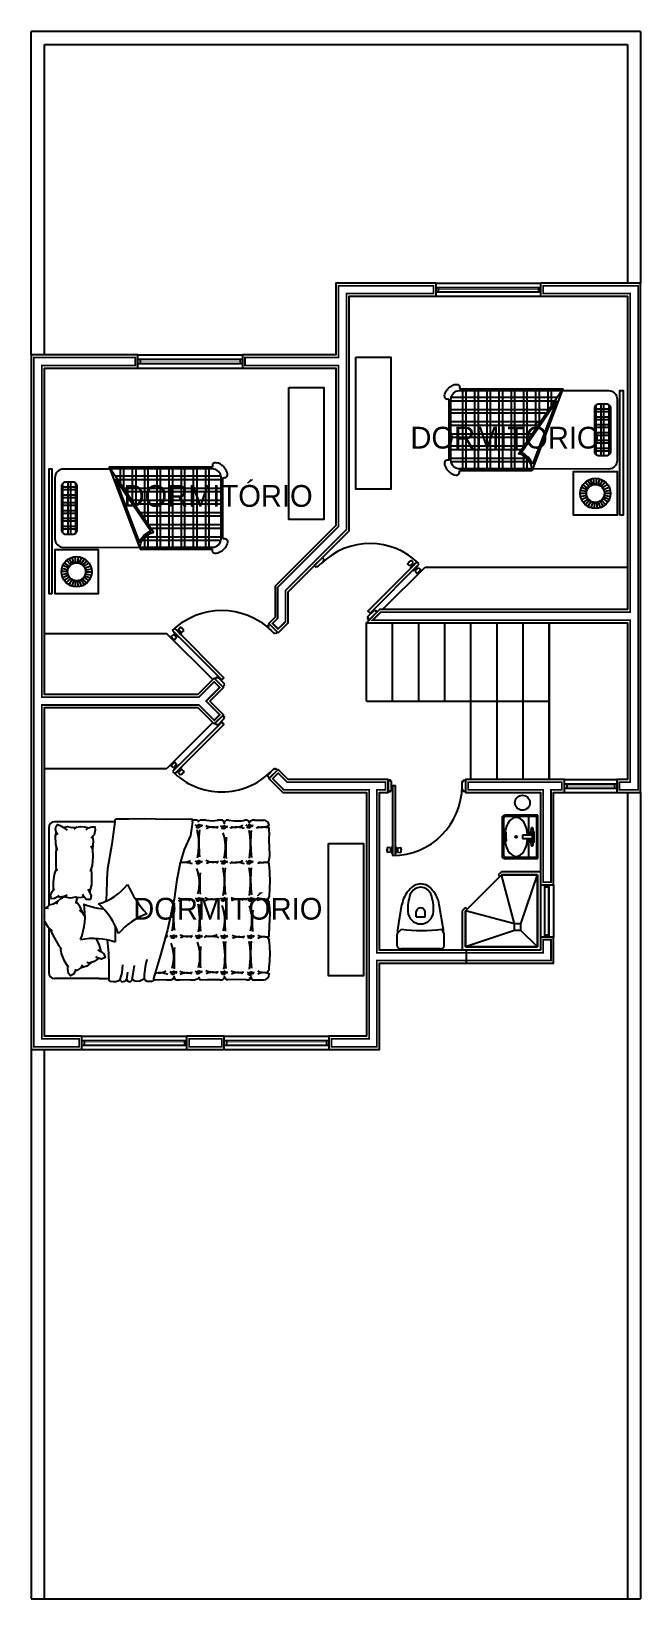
# Model space of a CAD drawing. Header units: millimetres. Extents: x 156.6 to 189.1, y 206.7 to 239.3.
# Drawn here: x 180.76 to 187.76, y 221.34 to 239.34 of the extents above; entities that cross this region are included whole.
import ezdxf

# ---------------------------------------------------------------- set-up
doc = ezdxf.new("R2010")
doc.units = ezdxf.units.MM
doc.header["$LTSCALE"] = 0.02
for name, color, linetype in [('CALIDAD', 15, 'Continuous'), ('MUEBLES', 43, 'Continuous'), ('MUROS', 22, 'Continuous'), ('PUERTAS', 15, 'Continuous'), ('VENTANAS', 153, 'Continuous'), ('VIDRIO', 150, 'Continuous')]:
    doc.layers.add(name, color=color, linetype=linetype)

# ---------------------------------------------------------------- blocks, each defined once
blk = doc.blocks.new('puerta')
for p, q in [((-0.147, 0.724), (-0.146, 0.748)), ((-0.144, 0.724), (-0.147, 0.724)), ((-0.144, 0.748), (-0.146, 0.748)), ((-0.145, 0.706), (-0.144, 0.765)), ((-0.105, 0.759), (-0.144, 0.765)), ((-0.106, 0.711), (-0.105, 0.759)), ((-0.094, 0.726), (-0.106, 0.726)), ((-0.094, 0.744), (-0.105, 0.744)), ((-0.094, 0.746), (-0.094, 0.725)), ((-0.089, 0.746), (-0.094, 0.746)), ((-0.094, 0.725), (-0.089, 0.725)), ((-0.042, 0.746), (-0.037, 0.746)), ((-0.037, 0.725), (-0.042, 0.725)), ((-0.037, 0.746), (-0.037, 0.725)), ((-0.037, 0.744), (-0.026, 0.744)), ((-0.037, 0.726), (-0.025, 0.726)), ((-0.026, 0.759), (0.013, 0.765)), ((-0.025, 0.711), (-0.026, 0.759)), ((0.013, 0.706), (0.013, 0.765)), ((0.013, 0.748), (0.015, 0.748)), ((0.013, 0.724), (0.015, 0.724)), ((0.015, 0.724), (0.015, 0.748)), ((-0.106, 0.711), (-0.145, 0.706)), ((-0.025, 0.711), (0.013, 0.706))]:
    blk.add_line(p, q)
for points in [[(-0.083, 0.698), (-0.089, 0.698), (-0.089, 0.773), (-0.083, 0.773)], [(-0.048, 0.698), (-0.042, 0.698), (-0.042, 0.773), (-0.048, 0.773)]]:
    blk.add_lwpolyline(points, close=True)
for points in [[(-0.083, 0.799), (-0.083, 0), (-0.048, 0), (-0.048, 0.8)], [(-0.863, -0.05), (-0.863, -0.065), (-0.888, -0.065), (-0.888, 0.065), (-0.863, 0.065), (-0.863, 0.05)], [(-0.863, 0.05), (-0.85, 0.05), (-0.85, -0.05), (-0.863, -0.05)], [(-0.025, 0.05), (-0.038, 0.05), (-0.038, -0.05), (-0.025, -0.05)], [(-0.025, -0.05), (-0.025, -0.065), (0, -0.065), (0, 0.065), (-0.025, 0.065), (-0.025, 0.05)]]:
    blk.add_lwpolyline(points)
for centre, radius, start, end in [((-0.048, 0), 0.8, 90, 180), ((-0.094, 0.75), 0.00466, 270, 0), ((-0.094, 0.72), 0.00466, 0, 90), ((-0.037, 0.75), 0.00466, 180, 270), ((-0.037, 0.72), 0.00466, 90, 180)]:
    blk.add_arc(centre, radius, start, end)

msp = doc.modelspace()

# ---------------------------------------------------------------- linework, layer by layer
for p, q in [((184.605, 231.647), (184.605, 232.547)), ((184.905, 231.647), (184.905, 232.547)), ((185.205, 231.647), (185.205, 232.547)), ((185.505, 231.647), (185.505, 232.547)), ((185.805, 230.747), (185.805, 232.547)), ((186.105, 230.747), (186.105, 232.547)), ((186.405, 230.747), (186.405, 232.547)), ((186.705, 232.547), (186.705, 230.747)), ((186.705, 230.747), (186.705, 232.547)), ((184.605, 231.647), (186.705, 231.647)), ((185.755, 228.637), (185.755, 228.787))]:
    msp.add_line(p, q)
at = {"layer": 'CALIDAD', "const_width": 0.02}
for points in [[(185.375, 236.417), (184.285, 236.417), (184.285, 235.592), (183.21, 235.592), (183.21, 235.502), (184.285, 235.502), (184.285, 233.653), (183.585, 232.953), (183.585, 232.597), (183.527, 232.538), (183.59, 232.475), (183.675, 232.559), (183.675, 232.916), (184.375, 233.616), (184.375, 236.327), (185.375, 236.327)], [(187.725, 236.417), (186.635, 236.417), (186.635, 236.327), (187.635, 236.327), (187.635, 232.667), (184.767, 232.667), (184.677, 232.577), (187.635, 232.577), (187.635, 230.717), (187.51, 230.717), (187.51, 230.627), (187.725, 230.627)], [(181.304, 227.767), (180.875, 227.767), (180.875, 231.602), (182.68, 231.602), (182.856, 231.426), (182.92, 231.49), (182.763, 231.647), (182.92, 231.804), (182.856, 231.868), (182.68, 231.692), (180.875, 231.692), (180.875, 235.502), (181.95, 235.502), (181.95, 235.592), (180.785, 235.592), (180.785, 227.677), (181.304, 227.677)], [(184.825, 230.717), (183.693, 230.717), (183.59, 230.819), (183.527, 230.756), (183.655, 230.627), (184.635, 230.627), (184.635, 227.767), (184.202, 227.767), (184.202, 227.677), (184.725, 227.677), (184.725, 228.667), (186.725, 228.667), (186.725, 228.907), (186.635, 228.907), (186.635, 228.757), (184.725, 228.757), (184.725, 230.627), (184.825, 230.627)], [(186.85, 230.717), (185.773, 230.717), (185.773, 230.627), (186.635, 230.627), (186.635, 229.567), (186.725, 229.567), (186.725, 230.627), (186.85, 230.627)], [(182.942, 227.767), (182.568, 227.767), (182.568, 227.677), (182.942, 227.677)]]:
    msp.add_lwpolyline(points, close=True, dxfattribs=at)
at = {"layer": 'MUEBLES', "linetype": 'ByBlock'}
for p, q in [((186.793, 235.132), (185.575, 235.133)), ((186.766, 235.092), (185.575, 235.093)), ((185.711, 234.313), (185.711, 235.213)), ((185.751, 234.313), (185.751, 235.213)), ((185.851, 234.313), (185.851, 235.213)), ((185.891, 234.313), (185.891, 235.213)), ((185.991, 234.313), (185.991, 235.213)), ((186.031, 234.313), (186.031, 235.213)), ((186.131, 234.313), (186.131, 235.213)), ((186.171, 234.313), (186.171, 235.213)), ((186.271, 234.313), (186.271, 235.213)), ((186.311, 234.313), (186.311, 235.213)), ((186.411, 234.574), (186.411, 235.213)), ((186.451, 234.632), (186.451, 235.213)), ((186.551, 234.779), (186.551, 235.213)), ((186.591, 234.837), (186.591, 235.213)), ((186.691, 234.983), (186.691, 235.212)), ((186.731, 235.042), (186.731, 235.212)), ((186.697, 234.992), (185.575, 234.993)), ((186.67, 234.952), (185.575, 234.953)), ((187.227, 235.002), (187.409, 235.002)), ((187.227, 234.972), (187.409, 234.972)), ((187.227, 234.912), (187.409, 234.912)), ((187.242, 234.477), (187.243, 235.047)), ((187.302, 234.463), (187.303, 235.061)), ((187.332, 234.463), (187.333, 235.061)), ((187.392, 234.483), (187.393, 235.041)), ((186.602, 234.853), (185.575, 234.853)), ((186.574, 234.813), (185.575, 234.813)), ((187.227, 234.882), (187.409, 234.882)), ((187.227, 234.822), (187.409, 234.822)), ((187.227, 234.792), (187.409, 234.792)), ((187.227, 234.732), (187.409, 234.732)), ((186.506, 234.713), (185.575, 234.713)), ((186.478, 234.673), (185.575, 234.673)), ((186.41, 234.573), (185.575, 234.573)), ((187.227, 234.702), (187.409, 234.702)), ((187.227, 234.642), (187.409, 234.642)), ((187.227, 234.612), (187.409, 234.612)), ((187.227, 234.552), (187.409, 234.552)), ((186.383, 234.533), (185.575, 234.533)), ((186.451, 234.433), (185.575, 234.433)), ((186.481, 234.393), (185.588, 234.393)), ((186.411, 234.313), (186.411, 234.464)), ((186.451, 234.313), (186.451, 234.433)), ((187.227, 234.522), (187.409, 234.522)), ((181.717, 234.232), (182.935, 234.233)), ((181.744, 234.192), (182.935, 234.193)), ((181.779, 234.142), (181.779, 234.312)), ((181.819, 234.083), (181.819, 234.312)), ((181.919, 233.937), (181.919, 234.313)), ((181.959, 233.879), (181.959, 234.313)), ((182.059, 233.732), (182.059, 234.313)), ((182.099, 233.674), (182.099, 234.313)), ((182.199, 233.413), (182.199, 234.313)), ((182.239, 233.413), (182.239, 234.313)), ((182.339, 233.413), (182.339, 234.313)), ((182.379, 233.413), (182.379, 234.313)), ((182.479, 233.413), (182.479, 234.313)), ((182.519, 233.413), (182.519, 234.313)), ((182.619, 233.413), (182.619, 234.313)), ((182.659, 233.413), (182.659, 234.313)), ((182.759, 233.413), (182.759, 234.313)), ((182.799, 233.413), (182.799, 234.313)), ((187.182, 234.121), (187.146, 234.181)), ((187.201, 234.13), (187.179, 234.197)), ((187.222, 234.135), (187.214, 234.205)), ((187.244, 234.135), (187.25, 234.205)), ((187.265, 234.131), (187.286, 234.198)), ((187.285, 234.123), (187.319, 234.184)), ((181.283, 234.102), (181.101, 234.102)), ((181.283, 234.072), (181.101, 234.072)), ((181.283, 234.012), (181.101, 234.012)), ((181.118, 233.583), (181.118, 234.141)), ((181.178, 233.563), (181.178, 234.161)), ((181.208, 233.563), (181.208, 234.161)), ((181.268, 233.577), (181.268, 234.147)), ((181.813, 234.092), (182.935, 234.093)), ((181.84, 234.052), (182.935, 234.053)), ((187.131, 234.031), (187.061, 234.03)), ((187.133, 234.052), (187.064, 234.066)), ((187.134, 234.009), (187.065, 233.994)), ((187.139, 234.073), (187.075, 234.1)), ((187.15, 234.092), (187.093, 234.132)), ((187.164, 234.108), (187.117, 234.16)), ((187.303, 234.11), (187.349, 234.163)), ((187.318, 234.094), (187.374, 234.136)), ((187.329, 234.076), (187.392, 234.105)), ((187.336, 234.055), (187.404, 234.071)), ((187.336, 234.012), (187.405, 233.998)), ((187.338, 234.034), (187.408, 234.035)), ((181.283, 233.982), (181.101, 233.982)), ((181.283, 233.922), (181.101, 233.922)), ((181.283, 233.892), (181.101, 233.892)), ((181.283, 233.832), (181.101, 233.832)), ((181.909, 233.953), (182.935, 233.953)), ((181.936, 233.913), (182.935, 233.913)), ((187.141, 233.989), (187.077, 233.959)), ((187.152, 233.97), (187.096, 233.928)), ((187.167, 233.954), (187.12, 233.901)), ((187.184, 233.942), (187.15, 233.881)), ((187.204, 233.933), (187.183, 233.866)), ((187.225, 233.929), (187.219, 233.859)), ((187.247, 233.929), (187.255, 233.86)), ((187.268, 233.934), (187.291, 233.868)), ((187.288, 233.943), (187.324, 233.883)), ((187.305, 233.956), (187.353, 233.905)), ((187.319, 233.972), (187.377, 233.932)), ((187.33, 233.991), (187.394, 233.964)), ((181.283, 233.802), (181.101, 233.802)), ((181.283, 233.742), (181.101, 233.742)), ((181.283, 233.712), (181.101, 233.712)), ((181.283, 233.652), (181.101, 233.652)), ((182.004, 233.813), (182.935, 233.813)), ((182.032, 233.773), (182.935, 233.773)), ((182.1, 233.673), (182.935, 233.673)), ((181.283, 233.622), (181.101, 233.622)), ((182.029, 233.493), (182.922, 233.493)), ((182.059, 233.533), (182.935, 233.533)), ((182.059, 233.413), (182.059, 233.533)), ((182.099, 233.413), (182.099, 233.564)), ((182.128, 233.633), (182.935, 233.633)), ((181.225, 233.223), (181.191, 233.284)), ((181.245, 233.231), (181.224, 233.298)), ((181.266, 233.235), (181.26, 233.305)), ((181.288, 233.235), (181.296, 233.305)), ((181.309, 233.23), (181.331, 233.297)), ((181.328, 233.221), (181.364, 233.281)), ((181.172, 233.134), (181.102, 233.135)), ((181.174, 233.112), (181.105, 233.098)), ((181.174, 233.155), (181.106, 233.171)), ((181.181, 233.176), (181.118, 233.205)), ((181.192, 233.194), (181.136, 233.236)), ((181.207, 233.21), (181.161, 233.263)), ((181.346, 233.208), (181.393, 233.26)), ((181.36, 233.192), (181.417, 233.232)), ((181.371, 233.173), (181.435, 233.2)), ((181.376, 233.109), (181.445, 233.094)), ((181.377, 233.152), (181.446, 233.166)), ((181.379, 233.131), (181.449, 233.13)), ((184.79, 232.697), (185.278, 233.185)), ((185.278, 233.185), (187.605, 233.185)), ((181.18, 233.091), (181.116, 233.064)), ((181.191, 233.072), (181.133, 233.032)), ((181.205, 233.056), (181.157, 233.005)), ((181.222, 233.043), (181.186, 232.983)), ((181.242, 233.034), (181.219, 232.968)), ((181.263, 233.029), (181.255, 232.96)), ((181.285, 233.029), (181.291, 232.959)), ((181.306, 233.033), (181.327, 232.966)), ((181.326, 233.042), (181.36, 232.981)), ((181.344, 233.054), (181.39, 233.001)), ((181.358, 233.07), (181.414, 233.028)), ((181.369, 233.089), (181.433, 233.059)), ((180.905, 232.422), (182.309, 232.422)), ((182.839, 231.893), (182.309, 232.422)), ((182.839, 231.401), (182.31, 230.872)), ((180.905, 230.872), (182.31, 230.872))]:
    msp.add_line(p, q, dxfattribs=at)
at = {"layer": 'MUEBLES'}
for p, q in [((181.713, 230.26), (181.022, 230.26)), ((181.713, 230.279), (181.713, 230.26)), ((182.663, 230.279), (182.604, 230.279)), ((182.606, 230.26), (182.606, 230.279)), ((182.764, 230.279), (182.69, 230.279)), ((182.955, 230.279), (182.893, 230.279)), ((183.021, 230.279), (182.992, 230.279)), ((183.233, 230.279), (183.206, 230.279)), ((183.323, 230.279), (183.292, 230.279)), ((186.163, 230.302), (186.163, 229.872)), ((186.18, 230.302), (186.18, 229.872)), ((186.575, 230.337), (186.198, 230.337)), ((186.558, 230.32), (186.198, 230.32)), ((186.47, 230.105), (186.47, 230.32)), ((186.558, 230.32), (186.558, 229.855)), ((186.575, 229.837), (186.575, 230.337)), ((180.955, 230.193), (180.955, 229.299)), ((183.488, 230.14), (183.488, 230.186)), ((186.513, 230.105), (186.399, 230.105)), ((186.399, 230.105), (186.399, 230.07)), ((186.399, 230.07), (186.513, 230.07)), ((186.47, 229.855), (186.47, 230.07)), ((186.487, 230.144), (186.487, 230.105)), ((186.487, 230.07), (186.487, 230.03)), ((186.514, 230.193), (186.5, 230.193)), ((186.5, 230.123), (186.514, 230.123)), ((186.5, 230.051), (186.514, 230.051)), ((186.513, 230.07), (186.513, 230.105)), ((186.522, 230.153), (186.52, 230.153)), ((186.531, 230.03), (186.531, 230.144)), ((186.514, 229.981), (186.5, 229.981)), ((186.52, 230.021), (186.522, 230.021)), ((183.488, 229.808), (183.488, 229.836)), ((183.488, 229.751), (183.488, 229.787)), ((186.155, 229.687), (186.118, 229.65)), ((186.605, 229.687), (186.155, 229.687)), ((186.198, 229.855), (186.558, 229.855)), ((186.198, 229.837), (186.575, 229.837)), ((181.623, 229.603), (181.619, 229.425)), ((186.136, 229.631), (185.761, 229.256)), ((186.118, 229.65), (186.136, 229.631)), ((186.136, 229.631), (186.155, 229.65)), ((186.155, 229.65), (186.136, 229.631)), ((186.155, 229.65), (186.568, 229.65)), ((186.568, 229.65), (186.155, 229.65)), ((186.305, 229.087), (186.155, 229.65)), ((186.38, 229.087), (186.568, 229.65)), ((186.568, 229.65), (186.568, 228.825)), ((186.568, 228.825), (186.568, 229.65)), ((181.009, 229.32), (181.059, 229.35)), ((181.269, 229.394), (181.263, 229.394)), ((181.366, 229.394), (181.361, 229.394)), ((181.619, 229.425), (181.612, 229.349)), ((183.488, 229.312), (183.488, 229.342)), ((180.905, 229.17), (180.91, 229.167)), ((180.927, 229.272), (180.962, 229.305)), ((180.962, 229.305), (181.009, 229.32)), ((181.521, 229.27), (181.585, 229.262)), ((184.966, 229.02), (185.013, 229.312)), ((185.177, 229.169), (185.177, 229.231)), ((185.177, 229.169), (185.279, 229.169)), ((185.279, 229.169), (185.279, 229.231)), ((185.489, 229.02), (185.442, 229.312)), ((185.743, 229.275), (185.705, 229.237)), ((185.705, 229.237), (185.705, 228.787)), ((185.761, 229.256), (185.743, 229.275)), ((185.743, 229.237), (185.761, 229.256)), ((185.761, 229.256), (185.743, 229.237)), ((185.743, 228.825), (185.743, 229.237)), ((185.743, 229.237), (185.743, 228.825)), ((186.305, 229.087), (185.743, 229.237)), ((180.905, 229.121), (180.943, 229.056)), ((180.943, 229.056), (180.996, 229.007)), ((180.955, 229.045), (180.955, 228.527)), ((183.488, 228.945), (183.488, 229.012)), ((184.959, 228.972), (184.966, 228.986)), ((184.959, 228.836), (184.959, 228.972)), ((184.966, 228.986), (185.007, 229.027)), ((184.966, 228.986), (184.966, 229.02)), ((185.496, 228.972), (185.469, 229.027)), ((185.489, 228.986), (185.489, 229.02)), ((185.496, 228.972), (185.489, 228.986)), ((185.496, 228.836), (185.496, 228.972)), ((186.305, 229.012), (185.743, 228.825)), ((186.305, 229.012), (186.305, 229.087)), ((186.38, 229.087), (186.305, 229.087)), ((186.38, 229.012), (186.305, 229.012)), ((186.38, 229.012), (186.38, 229.087)), ((186.568, 228.825), (186.38, 229.012)), ((183.488, 228.887), (183.488, 228.905)), ((185.455, 228.802), (185, 228.802)), ((186.568, 228.825), (185.743, 228.825)), ((185.743, 228.825), (186.568, 228.825)), ((181.447, 228.646), (181.441, 228.643)), ((181.797, 228.527), (181.807, 228.616)), ((181.917, 228.467), (181.94, 228.609)), ((182.054, 228.508), (182.072, 228.616)), ((182.072, 228.616), (182.087, 228.684)), ((183.488, 228.562), (183.488, 228.605)), ((181.534, 228.46), (181.022, 228.46)), ((181.534, 228.46), (181.645, 228.46)), ((181.645, 228.46), (181.645, 228.445)), ((181.76, 228.436), (181.78, 228.459)), ((181.78, 228.459), (181.797, 228.527)), ((181.859, 228.533), (181.849, 228.454)), ((181.849, 228.454), (181.861, 228.434)), ((181.861, 228.434), (181.883, 228.424)), ((181.883, 228.424), (181.911, 228.437)), ((181.911, 228.437), (181.917, 228.467)), ((182.055, 228.46), (182.054, 228.508)), ((182.065, 228.436), (182.055, 228.46)), ((182.087, 228.427), (182.065, 228.436)), ((182.16, 228.46), (182.16, 228.445)), ((182.16, 228.445), (182.181, 228.445)), ((182.31, 228.445), (182.366, 228.445)), ((182.411, 228.445), (182.462, 228.445)), ((182.588, 228.445), (182.637, 228.445)), ((182.922, 228.445), (182.948, 228.445)), ((182.996, 228.445), (183.01, 228.445)), ((183.228, 228.445), (183.261, 228.445)), ((183.292, 228.445), (183.422, 228.445)), ((183.488, 228.519), (183.488, 228.512))]:
    msp.add_line(p, q, dxfattribs=at)
for points in [[(184.484, 235.598), (184.886, 235.598), (184.886, 234.08), (184.484, 234.08)], [(183.715, 235.249), (184.117, 235.249), (184.117, 233.731), (183.715, 233.731)], [(184.17, 230.011), (184.572, 230.011), (184.572, 228.493), (184.17, 228.493)]]:
    msp.add_lwpolyline(points, close=True, dxfattribs=at)
at = {"layer": 'MUEBLES', "linetype": 'ByBlock'}
for points in [[(185.555, 235.113, -0.076818), (185.532, 235.113, -0.166272), (185.513, 235.122, -0.166272), (185.504, 235.141, -0.10556), (185.506, 235.173, -0.068375), (185.521, 235.205, -0.054549), (185.548, 235.239, -0.054549), (185.583, 235.267, -0.068375), (185.614, 235.281, -0.10556), (185.647, 235.284, -0.166272), (185.666, 235.275)], [(185.666, 235.275, -0.166272), (185.675, 235.256, -0.073059), (185.675, 235.233)], [(185.555, 234.413), (185.555, 235.113, -0.460248)], [(186.505, 234.313), (185.675, 234.313, -0.414214), (185.575, 234.413), (185.575, 235.113, -0.414214), (185.675, 235.213), (186.848, 235.212, -0.524994)], [(185.675, 235.233, -0.001982), (185.675, 235.233), (186.862, 235.232, -0.481541)], [(186.854, 235.212), (187.385, 235.212, -0.414214), (187.485, 235.112), (187.485, 234.412, -0.414214), (187.385, 234.312), (186.513, 234.313)], [(182.844, 234.375, 0.166272), (182.835, 234.356, 0.073059), (182.836, 234.333)], [(182.955, 234.213, 0.076818), (182.978, 234.213, 0.166272), (182.997, 234.222, 0.166272), (183.007, 234.241, 0.10556), (183.004, 234.273, 0.068375), (182.989, 234.305, 0.054549), (182.962, 234.339, 0.054549), (182.927, 234.367, 0.068375), (182.896, 234.381, 0.10556), (182.863, 234.384, 0.166272), (182.844, 234.375)], [(185.555, 234.413, 0.076818), (185.531, 234.414, 0.166272), (185.512, 234.405, 0.166272), (185.503, 234.386, 0.10556), (185.506, 234.353, 0.068375), (185.52, 234.321, 0.054549), (185.548, 234.287, 0.054549), (185.582, 234.26, 0.068375), (185.614, 234.245, 0.10556), (185.646, 234.242, 0.166272), (185.665, 234.252)], [(181.656, 234.312), (181.125, 234.312, 0.414214), (181.025, 234.212), (181.025, 233.512, 0.414214), (181.125, 233.412), (181.997, 233.413)], [(182.836, 234.333, 0.001982), (182.835, 234.333), (181.649, 234.332, 0.481541)], [(182.005, 233.413), (182.835, 233.413, 0.414214), (182.935, 233.513), (182.935, 234.213, 0.414214), (182.835, 234.313), (181.662, 234.312, 0.524994)], [(182.955, 233.513), (182.955, 234.213, 0.460248)], [(185.665, 234.252, 0.166272), (185.674, 234.27, 0.073059), (185.674, 234.293)], [(186.506, 234.293), (185.675, 234.293, -0.001982), (185.674, 234.293)], [(182.955, 233.513, -0.076818), (182.979, 233.514, -0.166272), (182.998, 233.505, -0.166272), (183.007, 233.486, -0.10556), (183.004, 233.453, -0.068375), (182.99, 233.421, -0.054549), (182.962, 233.387, -0.054549), (182.928, 233.36, -0.068375), (182.896, 233.345, -0.10556), (182.864, 233.342, -0.166272), (182.845, 233.352)], [(182.004, 233.393), (182.835, 233.393, 0.001982), (182.836, 233.393)], [(182.845, 233.352, -0.166272), (182.836, 233.37, -0.073059), (182.836, 233.393)]]:
    msp.add_lwpolyline(points, format="xyb", dxfattribs=at)
for points in [[(186.506, 234.293, 0.361637), (186.351, 234.487), (186.862, 235.232)], [(186.513, 234.366, 0.230083), (186.382, 234.498), (186.788, 235.091)], [(187.359, 234.463), (187.277, 234.463, -0.414214), (187.227, 234.513), (187.227, 235.011, -0.414214), (187.277, 235.061), (187.359, 235.061, -0.414214), (187.409, 235.011), (187.409, 234.513, -0.414214)], [(182.004, 233.393, -0.361637), (182.159, 233.587), (181.649, 234.332)], [(181.997, 233.466, -0.230083), (182.128, 233.598), (181.722, 234.191)], [(181.151, 233.563), (181.233, 233.563, 0.414214), (181.283, 233.613), (181.283, 234.111, 0.414214), (181.233, 234.161), (181.151, 234.161, 0.414214), (181.101, 234.111), (181.101, 233.613, 0.414214)]]:
    msp.add_lwpolyline(points, format="xyb", close=True, dxfattribs=at)
for points in [[(187.515, 233.782), (187.515, 235.212), (187.555, 235.212), (187.555, 233.782)], [(180.995, 232.882), (180.995, 234.312), (180.955, 234.312), (180.955, 232.882)], [(187.485, 233.782), (186.985, 233.782), (186.985, 234.282), (187.485, 234.282)], [(181.025, 232.882), (181.525, 232.882), (181.525, 233.382), (181.025, 233.382)]]:
    msp.add_lwpolyline(points, close=True, dxfattribs=at)
for points in [[(187.485, 234.008), (187.485, 233.782), (186.985, 233.782), (186.985, 234.282), (187.485, 234.282), (187.485, 234.253)], [(181.025, 233.108), (181.025, 232.882), (181.525, 232.882), (181.525, 233.382), (181.025, 233.382), (181.025, 233.353)]]:
    msp.add_lwpolyline(points, dxfattribs=at)
at = {"layer": 'MUEBLES'}
for points in [[(181.039, 230.141), (181.034, 230.178), (181.041, 230.212), (181.057, 230.228), (181.088, 230.219), (181.123, 230.195), (181.167, 230.163)], [(181.713, 230.26), (181.681, 230.004), (181.629, 229.721), (181.623, 229.603)], [(181.713, 230.279), (181.721, 230.292), (181.738, 230.296), (181.879, 230.294), (182.056, 230.299), (182.306, 230.29), (182.586, 230.294), (182.604, 230.29), (182.604, 230.279)], [(182.606, 230.26), (182.584, 230.102), (182.51, 229.942), (182.463, 229.789), (182.428, 229.593), (182.396, 229.37), (182.318, 229.021), (182.236, 228.716), (182.177, 228.524), (182.16, 228.46)], [(182.67, 230.184), (182.673, 230.198), (182.667, 230.208), (182.636, 230.222)], [(182.668, 230.233), (182.671, 230.222), (182.666, 230.208), (182.643, 230.193)], [(182.663, 230.279), (182.677, 230.265), (182.69, 230.279)], [(182.688, 230.236), (182.683, 230.225), (182.688, 230.215), (182.716, 230.21)], [(182.692, 230.187), (182.684, 230.203), (182.688, 230.215), (182.722, 230.224)], [(182.764, 230.279), (182.839, 230.273), (182.893, 230.279)], [(182.959, 230.22), (182.962, 230.209), (182.957, 230.195), (182.934, 230.181)], [(182.955, 230.279), (182.962, 230.261), (182.975, 230.239), (182.979, 230.265), (182.992, 230.279)], [(182.979, 230.223), (182.974, 230.212), (182.979, 230.202), (183.007, 230.197)], [(183.021, 230.279), (183.084, 230.271), (183.168, 230.271), (183.206, 230.279)], [(183.254, 230.183), (183.258, 230.197), (183.251, 230.207), (183.221, 230.22)], [(183.252, 230.232), (183.255, 230.22), (183.251, 230.207), (183.228, 230.192)], [(183.233, 230.279), (183.248, 230.269), (183.262, 230.249), (183.271, 230.273), (183.292, 230.279)], [(183.272, 230.235), (183.268, 230.224), (183.273, 230.214), (183.3, 230.209)], [(183.276, 230.186), (183.268, 230.202), (183.273, 230.214), (183.307, 230.223)], [(183.323, 230.279), (183.377, 230.28), (183.422, 230.279)], [(181.039, 230.141), (181.03, 230.098), (181.031, 229.998), (181.053, 229.929)], [(181.039, 230.141), (181.057, 230.111)], [(181.123, 230.195), (181.17, 230.206), (181.218, 230.196), (181.276, 230.197)], [(181.248, 230.175), (181.276, 230.197), (181.32, 230.207), (181.369, 230.204), (181.409, 230.192)], [(181.386, 230.169), (181.409, 230.192), (181.451, 230.204), (181.485, 230.204), (181.488, 230.165), (181.477, 230.112), (181.438, 230.073)], [(181.458, 230.093), (181.465, 230.04), (181.457, 229.941)], [(182.961, 230.171), (182.965, 230.185), (182.958, 230.195), (182.928, 230.209)], [(182.983, 230.175), (182.975, 230.19), (182.979, 230.202), (183.014, 230.211)], [(183.486, 230.219), (183.475, 230.205), (183.464, 230.201), (183.477, 230.197), (183.488, 230.186)], [(183.488, 230.14), (183.484, 230.048), (183.492, 229.884), (183.488, 229.836)], [(181.042, 229.964), (181.036, 229.884), (181.035, 229.743), (181.047, 229.699)], [(181.44, 229.986), (181.457, 229.941), (181.462, 229.863), (181.453, 229.757), (181.432, 229.69)], [(181.041, 229.721), (181.017, 229.654), (181.005, 229.57), (181.007, 229.477)], [(181.442, 229.722), (181.447, 229.657), (181.445, 229.536), (181.422, 229.452)], [(182.67, 229.77), (182.673, 229.784), (182.667, 229.794), (182.636, 229.807)], [(182.668, 229.819), (182.671, 229.807), (182.666, 229.793), (182.643, 229.779)], [(182.688, 229.822), (182.683, 229.811), (182.688, 229.8), (182.716, 229.796)], [(182.692, 229.773), (182.684, 229.788), (182.688, 229.8), (182.722, 229.81)], [(182.961, 229.77), (182.965, 229.784), (182.958, 229.794), (182.928, 229.807)], [(182.959, 229.819), (182.962, 229.807), (182.957, 229.793), (182.934, 229.779)], [(182.979, 229.822), (182.974, 229.811), (182.979, 229.8), (183.007, 229.796)], [(182.983, 229.773), (182.975, 229.788), (182.979, 229.8), (183.014, 229.81)], [(183.254, 229.77), (183.258, 229.784), (183.251, 229.794), (183.221, 229.807)], [(183.252, 229.819), (183.255, 229.807), (183.251, 229.793), (183.228, 229.779)], [(183.272, 229.822), (183.268, 229.811), (183.273, 229.8), (183.3, 229.796)], [(183.276, 229.773), (183.268, 229.788), (183.273, 229.8), (183.307, 229.81)], [(183.488, 229.751), (183.496, 229.586), (183.488, 229.404), (183.472, 229.375), (183.469, 229.365), (183.488, 229.342)], [(181.071, 229.415), (181.055, 229.399), (181.022, 229.379), (180.981, 229.377), (180.976, 229.414), (180.993, 229.459), (181.02, 229.494)], [(181.045, 229.316), (181.059, 229.35), (181.093, 229.38), (181.136, 229.401)], [(181.166, 229.419), (181.131, 229.402), (181.077, 229.396), (181.055, 229.399)], [(181.267, 229.394), (181.202, 229.383), (181.149, 229.394), (181.131, 229.402)], [(181.269, 229.394), (181.276, 229.374), (181.261, 229.321)], [(181.365, 229.394), (181.3, 229.387), (181.267, 229.394)], [(181.269, 229.348), (181.301, 229.305), (181.342, 229.215)], [(181.403, 229.485), (181.422, 229.452), (181.442, 229.41), (181.434, 229.367), (181.386, 229.369), (181.354, 229.408), (181.346, 229.428)], [(182.67, 229.343), (182.673, 229.357), (182.667, 229.367), (182.636, 229.381)], [(182.668, 229.392), (182.671, 229.381), (182.666, 229.367), (182.643, 229.353)], [(182.688, 229.395), (182.683, 229.384), (182.688, 229.374), (182.716, 229.369)], [(182.692, 229.347), (182.684, 229.362), (182.688, 229.374), (182.722, 229.383)], [(182.959, 229.343), (182.963, 229.357), (182.957, 229.367), (182.926, 229.381)], [(182.958, 229.392), (182.961, 229.381), (182.956, 229.367), (182.933, 229.353)], [(182.977, 229.395), (182.973, 229.384), (182.978, 229.374), (183.005, 229.369)], [(182.981, 229.347), (182.974, 229.362), (182.978, 229.374), (183.012, 229.383)], [(183.268, 229.343), (183.271, 229.357), (183.265, 229.367), (183.234, 229.381)], [(183.266, 229.392), (183.269, 229.381), (183.264, 229.367), (183.241, 229.353)], [(183.286, 229.395), (183.281, 229.384), (183.286, 229.374), (183.313, 229.369)], [(183.29, 229.347), (183.282, 229.362), (183.286, 229.374), (183.32, 229.383)], [(180.905, 229.274), (180.927, 229.272), (180.953, 229.269)], [(181.306, 229.246), (181.342, 229.215), (181.372, 229.17)], [(183.488, 229.312), (183.494, 229.206), (183.486, 229.067), (183.488, 229.012)], [(180.969, 229.032), (181.003, 228.959), (181.071, 228.835), (181.103, 228.803)], [(182.378, 228.964), (182.381, 228.952), (182.376, 228.938), (182.353, 228.924)], [(182.397, 228.967), (182.393, 228.956), (182.398, 228.945), (182.425, 228.941)], [(182.668, 228.964), (182.671, 228.952), (182.666, 228.938), (182.643, 228.924)], [(182.688, 228.967), (182.683, 228.956), (182.688, 228.945), (182.716, 228.941)], [(182.959, 228.964), (182.962, 228.952), (182.957, 228.938), (182.934, 228.924)], [(182.979, 228.967), (182.974, 228.956), (182.979, 228.945), (183.007, 228.941)], [(183.265, 228.964), (183.268, 228.952), (183.263, 228.938), (183.24, 228.924)], [(183.285, 228.967), (183.28, 228.956), (183.285, 228.945), (183.312, 228.941)], [(181.087, 228.819), (181.099, 228.749), (181.13, 228.67), (181.177, 228.59)], [(181.496, 228.919), (181.53, 228.856), (181.552, 228.772)], [(181.518, 228.791), (181.552, 228.772), (181.589, 228.744), (181.604, 228.703), (181.56, 228.682), (181.514, 228.7), (181.497, 228.713)], [(181.625, 228.903), (181.641, 228.751), (181.645, 228.618), (181.645, 228.46)], [(182.379, 228.915), (182.383, 228.928), (182.376, 228.939), (182.346, 228.952)], [(182.401, 228.918), (182.393, 228.933), (182.398, 228.945), (182.432, 228.955)], [(182.67, 228.915), (182.673, 228.928), (182.667, 228.939), (182.636, 228.952)], [(182.692, 228.918), (182.684, 228.933), (182.688, 228.945), (182.722, 228.955)], [(182.961, 228.915), (182.965, 228.928), (182.958, 228.939), (182.928, 228.952)], [(182.983, 228.918), (182.975, 228.933), (182.979, 228.945), (183.014, 228.955)], [(183.266, 228.915), (183.27, 228.928), (183.264, 228.939), (183.233, 228.952)], [(183.289, 228.918), (183.281, 228.933), (183.285, 228.945), (183.319, 228.955)], [(183.488, 228.945), (183.471, 228.941), (183.47, 228.934), (183.488, 228.905)], [(183.488, 228.887), (183.494, 228.746), (183.488, 228.605)], [(181.263, 228.567), (181.258, 228.546), (181.239, 228.512), (181.204, 228.49), (181.181, 228.52), (181.174, 228.567), (181.18, 228.611)], [(181.344, 228.617), (181.322, 228.585), (181.278, 228.553), (181.258, 228.546)], [(181.444, 228.645), (181.394, 228.604), (181.343, 228.587), (181.322, 228.585)], [(181.53, 228.694), (181.477, 228.655), (181.42, 228.638), (181.391, 228.643)], [(181.645, 228.445), (181.647, 228.438), (181.656, 228.429), (181.7, 228.427), (181.727, 228.425)], [(181.727, 228.425), (181.76, 228.436)], [(181.772, 228.45), (181.78, 228.436), (181.796, 228.424), (181.83, 228.429), (181.849, 228.454)], [(181.915, 228.454), (181.927, 228.44), (181.96, 228.431), (182.002, 228.435), (182.033, 228.451), (182.055, 228.46)], [(182.16, 228.445), (182.159, 228.437), (182.152, 228.432), (182.137, 228.427), (182.087, 228.427)], [(182.31, 228.445), (182.212, 228.44), (182.181, 228.445)], [(182.379, 228.5), (182.383, 228.514), (182.376, 228.525), (182.346, 228.538)], [(182.378, 228.549), (182.381, 228.538), (182.376, 228.524), (182.353, 228.51)], [(182.411, 228.445), (182.401, 228.465), (182.395, 228.483), (182.384, 228.456), (182.366, 228.445)], [(182.397, 228.552), (182.393, 228.541), (182.398, 228.531), (182.425, 228.526)], [(182.401, 228.504), (182.393, 228.519), (182.398, 228.531), (182.432, 228.54)], [(182.588, 228.445), (182.507, 228.442), (182.462, 228.445)], [(182.67, 228.506), (182.673, 228.52), (182.667, 228.53), (182.636, 228.543)], [(182.922, 228.445), (182.779, 228.446), (182.695, 228.442), (182.689, 228.456), (182.685, 228.473), (182.671, 228.456), (182.637, 228.445)], [(182.668, 228.555), (182.671, 228.543), (182.666, 228.53), (182.643, 228.515)], [(182.688, 228.558), (182.683, 228.547), (182.688, 228.536), (182.716, 228.532)], [(182.692, 228.509), (182.684, 228.525), (182.688, 228.536), (182.722, 228.546)], [(182.961, 228.499), (182.965, 228.513), (182.958, 228.524), (182.928, 228.537)], [(182.959, 228.548), (182.962, 228.537), (182.957, 228.523), (182.934, 228.509)], [(182.996, 228.445), (182.983, 228.466), (182.973, 228.483), (182.968, 228.46), (182.948, 228.445)], [(182.979, 228.551), (182.974, 228.54), (182.979, 228.53), (183.007, 228.526)], [(182.983, 228.503), (182.975, 228.518), (182.979, 228.53), (183.014, 228.539)], [(183.228, 228.445), (183.127, 228.45), (183.01, 228.445)], [(183.266, 228.493), (183.27, 228.507), (183.264, 228.517), (183.233, 228.531)], [(183.265, 228.542), (183.268, 228.531), (183.263, 228.517), (183.24, 228.503)], [(183.292, 228.445), (183.283, 228.468), (183.277, 228.481), (183.262, 228.464), (183.261, 228.445)], [(183.285, 228.545), (183.28, 228.534), (183.285, 228.524), (183.312, 228.519)], [(183.289, 228.497), (183.281, 228.512), (183.285, 228.524), (183.319, 228.533)], [(183.488, 228.562), (183.465, 228.53), (183.464, 228.526), (183.488, 228.519)]]:
    msp.add_lwpolyline(points, dxfattribs=at)
at = {"layer": 'MUEBLES', "linetype": 'ByBlock'}
for centre, radius in [((187.235, 234.032), 0.174), ((187.235, 234.032), 0.104), ((181.275, 233.132), 0.174), ((181.275, 233.132), 0.104)]:
    msp.add_circle(centre, radius, dxfattribs=at)
at = {"layer": 'MUEBLES'}
for centre, radius in [((186.397, 230.479), 0.0859), ((186.325, 230.087), 0.011)]:
    msp.add_circle(centre, radius, dxfattribs=at)
for centre, radius, start, end in [((181.022, 230.193), 0.0667, 90, 180), ((183.101, 230.366), 0.168, 251.0081, 299.9939), ((183.404, 230.366), 0.168, 251.0081, 299.9939), ((183.422, 230.212), 0.0667, 6.5164, 90), ((186.198, 230.302), 0.0351, 90, 180), ((186.198, 230.302), 0.0175, 90, 180), ((181.854, 230), 0.825, 349.4126, 11.6476), ((184.127, 230.026), 1.448, 174.4158, 186.6746), ((182.847, 230.394), 0.196, 243.8397, 287.3557), ((182.837, 230.036), 0.163, 68.4806, 117.2489), ((182.503, 229.97), 0.483, 344.849, 19.5867), ((184.561, 229.946), 1.572, 174.9942, 183.9649), ((183.111, 229.918), 0.28, 70.2707, 106.0147), ((182.449, 229.994), 0.825, 349.4126, 11.6476), ((184.722, 230.019), 1.448, 174.4158, 186.6746), ((183.415, 229.918), 0.28, 75.4194, 106.0147), ((186.496, 230.144), 0.00877, 103.3736, 180), ((186.509, 230.13), 0.0211, 133.3092, 60.5438), ((186.509, 230.045), 0.0211, 299.4562, 226.6908), ((186.593, 230.158), 0.0989, 159.2223, 200.7777), ((186.593, 230.016), 0.0989, 159.2223, 200.7777), ((186.421, 230.158), 0.0989, 339.2223, 20.7777), ((186.421, 230.016), 0.0989, 339.2223, 20.7777), ((186.522, 230.144), 0.00877, 0, 90), ((186.198, 229.872), 0.0351, 180, 270), ((186.198, 229.872), 0.0175, 180, 270), ((186.496, 230.03), 0.00877, 180, 256.6264), ((186.522, 230.03), 0.00877, 270, 0), ((182.512, 229.514), 0.28, 70.2707, 100.0812), ((182.501, 229.962), 0.168, 257.6806, 299.9939), ((182.203, 229.561), 0.483, 344.849, 19.5867), ((182.847, 229.994), 0.196, 243.8397, 287.3557), ((182.837, 229.635), 0.163, 68.4806, 117.2489), ((182.149, 229.567), 0.825, 349.4126, 11.6476), ((184.422, 229.592), 1.448, 174.4158, 186.6746), ((183.111, 229.513), 0.28, 70.2707, 106.0147), ((183.101, 229.961), 0.168, 251.0081, 299.9939), ((182.449, 229.564), 0.825, 349.4126, 11.6476), ((184.722, 229.589), 1.448, 174.4158, 186.6746), ((183.43, 229.513), 0.28, 78.0045, 106.0147), ((183.419, 229.961), 0.168, 251.0081, 294.1596), ((181.359, 229.927), 0.631, 285.4066, 322.4063), ((183.031, 230.074), 1.287, 204.4421, 222.5506), ((184.261, 229.537), 1.572, 174.9942, 183.9649), ((185.228, 229.388), 0.159, 33.4286, 146.5714), ((185.228, 229.381), 0.128, 21.4972, 158.5028), ((183.836, 229.185), 1.448, 174.4158, 186.6746), ((182.531, 229.562), 0.196, 243.8397, 287.3557), ((182.521, 229.203), 0.163, 68.4806, 117.2489), ((182.835, 229.566), 0.196, 243.8397, 287.3557), ((182.825, 229.208), 0.163, 68.4806, 117.2489), ((183.138, 229.568), 0.196, 243.8397, 287.3557), ((183.128, 229.209), 0.163, 68.4806, 117.2489), ((183.434, 229.568), 0.196, 243.8397, 281.1795), ((183.424, 229.209), 0.163, 73.8687, 117.2489), ((185.318, 229.262), 0.309, 136.2748, 170.6357), ((185.527, 229.27), 0.447, 159.2918, 185.0016), ((184.928, 229.27), 0.447, 354.9984, 20.7082), ((185.137, 229.262), 0.309, 9.3643, 43.7252), ((180.596, 229.183), 0.776, 339.159, 9.9254), ((181.613, 229.894), 0.631, 246.3276, 261.5768), ((181.018, 228.733), 0.776, 18.238, 49.0044), ((182.349, 228.473), 0.778, 109.9849, 139.7318), ((181.563, 229.159), 0.825, 349.4126, 8.9636), ((181.864, 229.149), 0.825, 349.4126, 11.6476), ((184.137, 229.174), 1.448, 174.4158, 186.6746), ((182.494, 229.136), 0.483, 344.849, 19.5867), ((184.551, 229.112), 1.572, 174.9942, 183.9649), ((182.807, 229.134), 0.483, 344.849, 19.5867), ((184.864, 229.109), 1.572, 174.9942, 183.9649), ((185.228, 229.233), 0.146, 181.0895, 358.9105), ((185.228, 229.222), 0.0516, 9.286, 170.714), ((183.004, 228.955), 1.287, 175.311, 183.4716), ((182.548, 229.14), 0.196, 243.8397, 287.3557), ((182.805, 229.113), 0.168, 251.0081, 299.9939), ((185.238, 230.858), 1.846, 262.8035, 277.1965), ((181.465, 228.142), 0.778, 70.9059, 100.6528), ((182.256, 228.781), 0.163, 68.4806, 75.7602), ((182.266, 229.14), 0.196, 279.385, 287.3557), ((181.908, 228.705), 0.483, 344.849, 19.5867), ((183.966, 228.68), 1.572, 174.9942, 183.9649), ((182.539, 228.781), 0.163, 68.4806, 117.2489), ((182.209, 228.715), 0.483, 344.849, 19.5867), ((184.266, 228.691), 1.572, 174.9942, 183.9649), ((182.816, 228.664), 0.28, 70.2707, 106.0147), ((182.155, 228.719), 0.825, 349.4126, 11.6476), ((184.428, 228.744), 1.448, 174.4158, 186.6746), ((183.15, 229.135), 0.196, 243.8397, 287.3557), ((183.14, 228.776), 0.163, 68.4806, 117.2489), ((182.449, 228.721), 0.825, 349.4126, 11.6476), ((184.722, 228.747), 1.448, 174.4158, 186.6746), ((183.442, 229.135), 0.196, 243.8397, 278.5015), ((183.432, 228.776), 0.163, 76.6664, 117.2489), ((184.995, 228.838), 0.0363, 183.2273, 277.1616), ((185.46, 228.838), 0.0363, 262.8384, 356.7727), ((181.022, 228.527), 0.0667, 180, 270), ((182.227, 228.245), 0.28, 70.2707, 100.4931), ((182.217, 228.693), 0.168, 257.0109, 299.9939), ((182.548, 228.721), 0.196, 243.8397, 287.3557), ((182.539, 228.362), 0.163, 68.4806, 117.2489), ((182.847, 228.729), 0.196, 243.8397, 287.3557), ((182.837, 228.37), 0.163, 68.4806, 117.2489), ((183.138, 228.725), 0.196, 243.8397, 287.3557), ((183.128, 228.366), 0.163, 68.4806, 117.2489), ((183.442, 228.725), 0.196, 243.8397, 276.5494), ((183.432, 228.366), 0.163, 78.8147, 117.2489), ((183.422, 228.512), 0.0667, 270, 0)]:
    msp.add_arc(centre, radius, start, end, dxfattribs=at)
msp.add_ellipse((186.325, 230.087), major_axis=(0, 0.224), ratio=0.588235, start_param=4.790901, end_param=10.917062, dxfattribs=at)
at = {"layer": 'MUEBLES', "extrusion": (0, 0, -1)}
for centre in [(186.207, 230.126), (186.207, 230.087)]:
    msp.add_ellipse(centre, major_axis=(0, 0.0152), ratio=0.150686, dxfattribs=at)
at = {"layer": 'MUEBLES'}
msp.add_ellipse((186.207, 230.048), major_axis=(0, -0.0152), ratio=0.150686, dxfattribs=at)
at = {"layer": 'MUROS'}
for p, q in [((180.755, 235.622), (180.755, 239.338)), ((187.755, 239.338), (180.755, 239.338)), ((187.755, 239.338), (187.755, 236.447)), ((180.905, 239.188), (187.605, 239.188)), ((180.905, 235.622), (180.905, 239.188)), ((187.605, 239.188), (187.605, 236.447)), ((185.405, 236.447), (186.605, 236.447)), ((187.755, 230.597), (187.755, 236.447)), ((185.405, 236.297), (186.605, 236.297)), ((181.98, 235.622), (183.18, 235.622)), ((181.98, 235.472), (183.18, 235.472)), ((186.88, 230.747), (187.48, 230.747)), ((186.88, 230.597), (187.48, 230.597)), ((187.605, 230.597), (187.605, 221.338)), ((187.755, 230.597), (187.755, 221.338)), ((186.605, 229.537), (186.605, 228.937)), ((186.755, 229.537), (186.755, 228.937)), ((181.334, 227.797), (182.538, 227.797)), ((182.972, 227.797), (184.172, 227.797)), ((180.755, 227.647), (180.755, 221.338)), ((180.905, 221.338), (180.905, 227.647)), ((181.334, 227.647), (182.538, 227.647)), ((182.972, 227.647), (184.172, 227.647)), ((180.755, 221.338), (187.755, 221.338))]:
    msp.add_line(p, q, dxfattribs=at)
for points in [[(185.405, 236.447), (184.255, 236.447), (184.255, 235.622), (183.18, 235.622), (183.18, 235.472), (184.255, 235.472), (184.255, 233.665), (183.555, 232.965), (183.555, 232.609), (183.484, 232.538), (183.59, 232.432), (183.705, 232.547), (183.705, 232.903), (184.405, 233.603), (184.405, 236.297), (185.405, 236.297)], [(187.755, 236.447), (186.605, 236.447), (186.605, 236.297), (187.605, 236.297), (187.605, 232.697), (184.755, 232.697), (184.605, 232.547), (187.605, 232.547), (187.605, 230.747), (187.48, 230.747), (187.48, 230.597), (187.755, 230.597)], [(181.334, 227.797), (180.905, 227.797), (180.905, 231.572), (182.668, 231.572), (182.856, 231.384), (182.962, 231.49), (182.805, 231.647), (182.962, 231.804), (182.856, 231.91), (182.668, 231.722), (180.905, 231.722), (180.905, 235.472), (181.98, 235.472), (181.98, 235.622), (180.755, 235.622), (180.755, 227.647), (181.334, 227.647)], [(184.855, 230.747), (183.705, 230.747), (183.59, 230.862), (183.484, 230.756), (183.643, 230.597), (184.605, 230.597), (184.605, 227.797), (184.172, 227.797), (184.172, 227.647), (184.755, 227.647), (184.755, 228.637), (186.755, 228.637), (186.755, 228.937), (186.605, 228.937), (186.605, 228.787), (184.755, 228.787), (184.755, 230.597), (184.855, 230.597)], [(186.88, 230.747), (185.743, 230.747), (185.743, 230.597), (186.605, 230.597), (186.605, 229.537), (186.755, 229.537), (186.755, 230.597), (186.88, 230.597)], [(182.972, 227.797), (182.538, 227.797), (182.538, 227.647), (182.972, 227.647)]]:
    msp.add_lwpolyline(points, close=True, dxfattribs=at)
at = {"layer": 'VENTANAS'}
for p, q in [((185.405, 236.397), (186.605, 236.397)), ((185.405, 236.347), (186.605, 236.347)), ((185.43, 236.397), (185.43, 236.347)), ((186.58, 236.397), (186.58, 236.347)), ((181.98, 235.572), (183.18, 235.572)), ((181.98, 235.522), (183.18, 235.522)), ((182.005, 235.572), (182.005, 235.522)), ((183.155, 235.572), (183.155, 235.522)), ((186.88, 230.697), (187.48, 230.697)), ((186.88, 230.647), (187.48, 230.647)), ((186.905, 230.697), (186.905, 230.647)), ((187.455, 230.697), (187.455, 230.647)), ((186.655, 228.937), (186.655, 229.537)), ((186.655, 229.512), (186.705, 229.512)), ((186.705, 228.937), (186.705, 229.537)), ((186.655, 228.962), (186.705, 228.962)), ((181.338, 227.747), (182.538, 227.747)), ((181.363, 227.747), (181.363, 227.697)), ((182.513, 227.747), (182.513, 227.697)), ((182.972, 227.747), (184.172, 227.747)), ((182.997, 227.747), (182.997, 227.697)), ((184.147, 227.747), (184.147, 227.697)), ((181.338, 227.697), (182.538, 227.697)), ((182.972, 227.697), (184.172, 227.697))]:
    msp.add_line(p, q, dxfattribs=at)
at = {"layer": 'VIDRIO', "const_width": 0.005}
for points in [[(185.43, 236.372), (186.58, 236.372)], [(182.005, 235.547), (183.155, 235.547)], [(186.905, 230.672), (187.455, 230.672)], [(186.68, 228.962), (186.68, 229.512)], [(181.363, 227.722), (182.513, 227.722)], [(182.997, 227.722), (184.147, 227.722)]]:
    msp.add_lwpolyline(points, dxfattribs=at)

# ---------------------------------------------------------------- block references
at = {"layer": 'PUERTAS'}
for p, rotation in [((184.68, 232.622), 314.9999999999999), ((182.909, 231.437), 134.9999999999999), ((184.855, 230.672), 180.0000000000196)]:
    msp.add_blockref('puerta', p, dxfattribs=dict(at, rotation=rotation))
at = {"layer": 'PUERTAS', "xscale": -1, "rotation": 45}
msp.add_blockref('puerta', (182.909, 231.857), dxfattribs=at)

# ---------------------------------------------------------------- texts
for p in [(185.11, 234.547), (181.814, 233.878), (181.926, 229.137)]:
    msp.add_text('DORMITÓRIO', height=0.25).set_placement(p)

doc.saveas('drawing.dxf')
